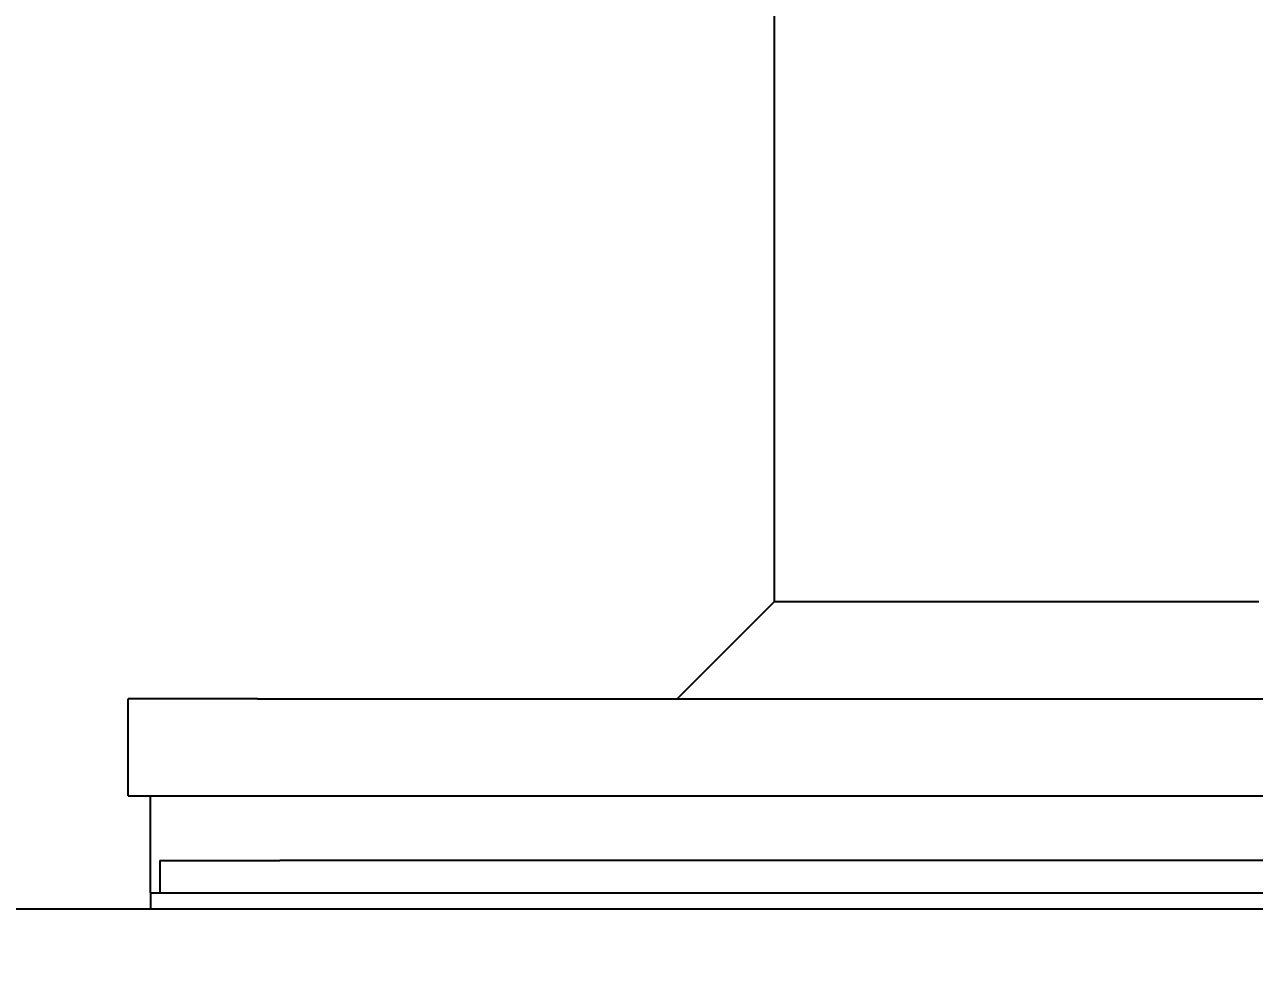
# Model space of a CAD drawing. Header units: inches. Extents: x 707 to 13003, y 909 to 9309.
# Drawn here: x 8138.8 to 8215, y 1533.2 to 1591.4 of the extents above; entities that cross this region are included whole.
import ezdxf

# ---------------------------------------------------------------- set-up
doc = ezdxf.new("R2010")
doc.units = ezdxf.units.IN
doc.header["$MEASUREMENT"] = 0
doc.styles.get("Standard").update_dxf_attribs({"font": 'Arial.ttf'})
doc.dimstyles.new('ISO-25', dxfattribs={"dimscale": 5, "dimtxt": 15, "dimasz": 12, "dimexe": 3, "dimexo": 3, "dimgap": 4, "dimtad": 1, "dimdsep": 46, "dimtxsty": 'Standard', "dimblk": 'OPEN30', "dimcen": 4, "dimclrd": 3, "dimclre": 3, "dimclrt": 3, "dimadec": 0, "dimazin": 0, "dimtfac": 1, "dimtmove": 0, "dimatfit": 3, "dimldrblk": 'OPEN30', "dimfxl": 1, "dimarcsym": 0})

# ---------------------------------------------------------------- blocks, each defined once
blk = doc.blocks.new('BKM-1')
at = {"color": 2}
for p, q in [((65, -69), (65, -163)), ((35, -163), (56, -163)), ((56, -163), (65, -163)), ((71, -169), (65, -163)), ((97, -169), (-97, -169)), ((97, -169), (105, -169)), ((105, -175), (105, -169)), ((97, -175), (-97, -175)), ((105, -175), (97, -175)), ((103.616, -181), (103.616, -175)), ((-96.384, -179), (95.616, -179)), ((103.032, -179), (95.616, -179)), ((103.032, -179), (103.032, -181)), ((103.032, -181), (-103.8, -181)), ((103.616, -181), (103.032, -181)), ((103.616, -181), (103.616, -182)), ((103.616, -182), (-104.384, -182))]:
    blk.add_line(p, q, dxfattribs=at)
blk = doc.blocks.new('_Open30')
at = {"color": 0, "linetype": 'ByBlock', "lineweight": -2}
for p, q in [((-1, 0.2679), (0, 0)), ((0, 0), (-1, -0.2679)), ((0, 0), (-1, 0))]:
    blk.add_line(p, q, dxfattribs=at)
blk = doc.blocks.new('*D204')
at = {"color": 3, "lineweight": -2, "transparency": 16777216}
for p, q in [((8340.049, 4606.69), (5894.148, 4606.69)), ((5909.148, 4546.69), (5909.148, 1416.69)), ((7100.239, 1356.69), (5894.148, 1356.69))]:
    blk.add_line(p, q, dxfattribs=at)
at = {"layer": 'Defpoints', "color": 0, "transparency": 16777216}
for p in [(8355.049, 4606.69), (5909.148, 1356.69), (7115.239, 1356.69)]:
    blk.add_point(p, dxfattribs=at)
at = {"color": 3, "lineweight": -2, "transparency": 16777216, "xscale": 60, "yscale": 60, "zscale": 60}
for p, rotation in [((5909.148, 4606.69), 90), ((5909.148, 1356.69), 270)]:
    blk.add_blockref('_Open30', p, dxfattribs=dict(at, rotation=rotation))
at = {"color": 3, "transparency": 16777216, "insert": (5839.984, 2971.69), "char_height": 75, "attachment_point": 5, "rotation": 90}
blk.add_mtext('~(3250)~', dxfattribs=at)

msp = doc.modelspace()

# ---------------------------------------------------------------- linework, layer by layer
msp.add_line((7235.239, 1536.69), (9265.239, 1536.69))

# ---------------------------------------------------------------- block references
at = {"xscale": -1}
msp.add_blockref('BKM-1', (8250.239, 1718.69), dxfattribs=at)

# ---------------------------------------------------------------- dimensions: what is measured, and where the dimension line sits
dim = msp.add_linear_dim(base=(5909.148, 1356.69), p1=(8355.049, 4606.69), p2=(7115.239, 1356.69), angle=90, text='~(<>)~', dimstyle='ISO-25')
dim.commit()
dim.dimension.update_dxf_attribs({"geometry": '*D204', "text_midpoint": (5909.148, 2971.69), "dimtype": 160})

doc.saveas('drawing.dxf')
